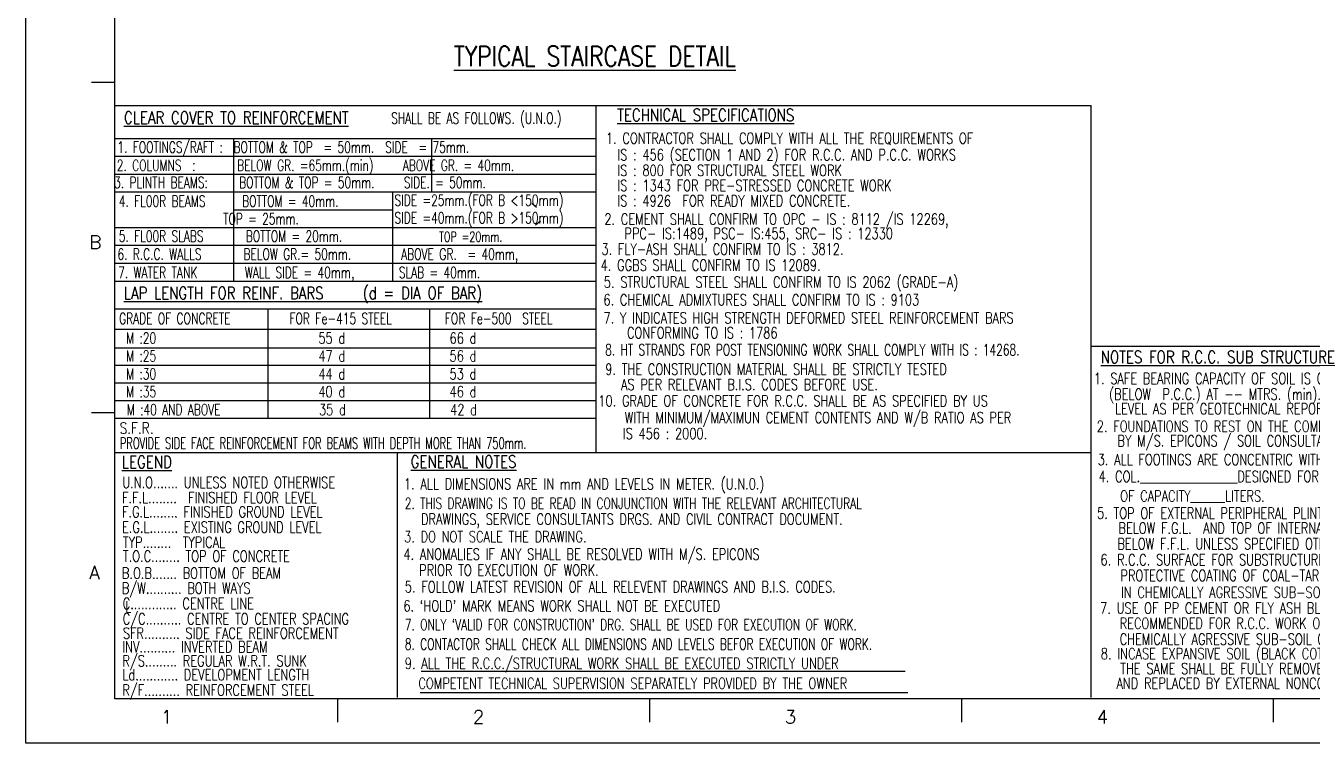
# Model space of a CAD drawing. Extents: x -93349148775 to 1048725102051, y -1180441401940 to 309370.
# Drawn here: x 0 to 289.1, y 0 to 161.3 of the extents above; entities that cross this region are included whole.
import ezdxf

# ---------------------------------------------------------------- set-up
doc = ezdxf.new("R2010")
doc.units = 0
doc.header["$LTSCALE"] = 5
doc.header["$MEASUREMENT"] = 0
for name, color, linetype in [('COL.TEXT', 1, 'Continuous'), ('FRAME', 6, 'Continuous'), ('sheet', 1, 'Continuous'), ('SUB TITLE', 3, 'Continuous'), ('TABLE FRAME', 5, 'Continuous'), ('TEXT', 4, 'Continuous'), ('TITLE', 6, 'Continuous')]:
    doc.layers.add(name, color=color, linetype=linetype)
doc.styles.add('ROMANS', font='romans.shx', dxfattribs={"width": 0.8, "height": 2.25})

# ---------------------------------------------------------------- blocks, each defined once
blk = doc.blocks.new('N11')
at = {"layer": 'SUB TITLE', "style": 'ROMANS', "width": 0.8}
blk.add_text('%%uLEGEND', height=2.75, dxfattribs=at).set_placement((959.24, 791.17))
at = {"layer": 'TEXT', "style": 'ROMANS'}
for s, width, p in [('U.N.O....... UNLESS NOTED OTHERWISE', 0.75, (959.32, 786.72)), ('F.F.L........  FINISHED FLOOR LEVEL', 0.75, (959.27, 783.31)), ('F.G.L........ FINISHED GROUND LEVEL', 0.75, (959.25, 780.09)), ('E.G.L........ EXISTING GROUND LEVEL', 0.75, (959.25, 776.67)), ('TYP........  TYPICAL', 0.75, (959.46, 773.28)), ('T.O.C........ TOP OF CONCRETE', 0.75, (959.46, 770.16)), ('B.O.B....... BOTTOM OF BEAM', 0.75, (959.23, 766.35)), ('B/W.......... BOTH WAYS', 0.75, (959.23, 762.97)), ('C............. CENTRE LINE', 0.75, (959.41, 759.52)), ('L', 0.7, (960.07, 758.75)), ('C/C.......... CENTRE TO CENTER SPACING', 0.75, (959.41, 756.08)), ('SFR.......... SIDE FACE REINFORCEMENT', 0.75, (959.46, 752.83)), ('INV.......... INVERTED BEAM', 0.75, (959.33, 749.77)), ('R/S......... REGULAR W.R.T. SUNK', 0.75, (959.33, 746.61)), ('Ld............ DEVELOPMENT LENGTH', 0.75, (959.33, 743.5)), ('R/F.......... REINFORCEMENT STEEL', 0.75, (959.32, 740.05))]:
    blk.add_text(s, height=2.5, dxfattribs=dict(at, width=width)).set_placement(p)
blk = doc.blocks.new('N12')
at = {"layer": 'TABLE FRAME'}
for p, q in [((1026.49, 745.55, 1002.91), (1135.24, 745.55, 1002.91)), ((1026.29, 740.74, 1002.91), (1135.87, 740.74, 1002.91))]:
    blk.add_line(p, q, dxfattribs=at)
at = {"layer": 'SUB TITLE', "style": 'ROMANS', "width": 0.8}
blk.add_text('%%uGENERAL NOTES', height=2.75, dxfattribs=at).set_placement((1024.12, 791.27, 1002.91))
at = {"layer": 'TEXT', "style": 'ROMANS'}
for s, width, p in [('1. ALL DIMENSIONS ARE IN mm AND LEVELS IN METER. (U.N.0.)', 0.75, (1022.61, 786.38, 1002.91)), ('2. THIS DRAWING IS TO BE READ IN CONJUNCTION WITH THE RELEVANT ARCHITECTURAL ', 0.7, (1022.83, 782.02, 1002.91)), (' DRAWINGS, SERVICE CONSULTANTS DRGS. AND CIVIL CONTRACT DOCUMENT.', 0.75, (1025.16, 778.49, 1002.91)), ('3. DO NOT SCALE THE DRAWING. ', 0.75, (1022.65, 774.53, 1002.91)), ('4. ANOMALIES IF ANY SHALL BE RESOLVED WITH M/S. EPICONS', 0.75, (1022.49, 770.59, 1002.91)), (' PRIOR TO EXECUTION OF WORK.', 0.75, (1024.75, 767.01, 1002.91)), ('5. FOLLOW LATEST REVISION OF ALL RELEVENT DRAWINGS AND B.I.S. CODES.', 0.75, (1022.81, 763.27, 1002.91)), ("6. `HOLD' MARK MEANS WORK SHALL NOT BE EXECUTED", 0.75, (1022.48, 758.96, 1002.91)), ("7. ONLY `VALID FOR CONSTRUCTION' DRG. SHALL BE USED FOR EXECUTION OF WORK.", 0.7, (1022.81, 754.76, 1002.91)), ('8. CONTACTOR SHALL CHECK ALL DIMENSIONS AND LEVELS BEFOR EXECUTION OF WORK.', 0.7, (1022.81, 750.38, 1002.91)), ('9. ALL THE R.C.C./STRUCTURAL WORK SHALL BE EXECUTED STRICTLY UNDER ', 0.75, (1022.81, 746.07, 1002.91)), ('COMPETENT TECHNICAL SUPERVISION SEPARATELY PROVIDED BY THE OWNER', 0.75, (1025.85, 741.57, 1002.91))]:
    blk.add_text(s, height=2.5, dxfattribs=dict(at, width=width)).set_placement(p)
blk = doc.blocks.new('N13')
at = {"layer": 'COL.TEXT'}
blk.add_line((1065.81, 833.1), (957.75, 833.1), dxfattribs=at)
at = {"layer": 'TABLE FRAME', "linetype": 'Continuous'}
for p, q in [((1065.81, 865.19), (957.75, 865.19)), ((984.39, 833.19), (984.39, 865.19)), ((1028.86, 853.19), (1028.86, 865.26)), ((1065.81, 861.19), (957.75, 861.19)), ((1065.81, 857.19), (957.75, 857.19)), ((1065.81, 853.19), (957.75, 853.19)), ((1020.11, 833.1), (1020.11, 853.19)), ((1020.11, 849.19), (984.39, 849.19)), ((1065.81, 845.19), (957.75, 845.19)), ((1065.81, 841.19), (957.75, 841.19)), ((1065.81, 837.19), (957.75, 837.19)), ((1065.81, 826.92), (957.75, 826.92)), ((992.1, 802.35), (992.1, 826.91)), ((1028.43, 802.35), (1028.43, 826.92)), ((1065.81, 822.31), (957.75, 822.31)), ((1065.81, 818.17), (957.75, 818.17)), ((1065.81, 814.26), (957.75, 814.26)), ((1065.81, 810.29), (957.75, 810.29)), ((1065.81, 806.32), (957.75, 806.32)), ((1065.81, 802.35), (957.75, 802.35))]:
    blk.add_line(p, q, dxfattribs=at)
at = {"layer": 'TEXT'}
for p, q in [((1051.34, 850.76), (1052.41, 849.82)), ((1052.16, 845.86), (1053.28, 846.78))]:
    blk.add_line(p, q, dxfattribs=at)
at = {"layer": 'SUB TITLE', "style": 'ROMANS', "width": 0.8}
for s, height, p in [('%%uCLEAR COVER TO REINFORCEMENT', 2.75, (959.7, 868.6)), ('%%uLAP LENGTH FOR REINF. BARS   (d = DIA OF BAR)', 2.75, (959.67, 829.17)), ('S.F.R.', 2.5, (958.73, 798.94))]:
    blk.add_text(s, height=height, dxfattribs=at).set_placement(p)
at = {"layer": 'TEXT', "style": 'ROMANS'}
for s, height, width, p in [('SHALL BE AS FOLLOWS. (U.N.O.)', 2.5, 0.7, (1019.74, 868.59)), ('   1. FOOTINGS/RAFT :  BOTTOM & TOP  = 50mm.  SIDE  = 75mm.', 2.5, 0.7, (954.29, 862.07)), ('   2. COLUMNS  :      BELOW GR. =65mm.(min)   ABOVE GR. = 40mm.', 2.5, 0.7, (954.18, 857.99)), ('    3. PLINTH BEAMS:    BOTTOM & TOP = 50mm.   SIDE. = 50mm. ', 2.5, 0.7, (952.3, 854.13)), (' SIDE =25mm.(FOR B <150mm)', 2.5, 0.7, (1019.28, 850.14)), ('4. FL00R BEAMS     BOTTOM = 40mm. ', 2.5, 0.7, (958.51, 849.93)), ('                  TOP = 25mm. ', 2.5, 0.7, (958.51, 845.96)), (' SIDE =40mm.(FOR B >150mm)', 2.5, 0.7, (1019.28, 846.18)), ('5. FL00R SLABS      BOTTOM = 20mm. ', 2.5, 0.7, (958.51, 842.06)), ('TOP =20mm.', 2.25, 0.7, (1030.5, 842.07)), ('6. R.C.C. WALLS      BELOW GR.= 50mm.       ABOVE GR.  = 40mm, ', 2.5, 0.7, (958.26, 838.02)), ('7. WATER TANK       WALL SIDE = 40mm,      SLAB = 40mm.', 2.5, 0.7, (958.41, 833.9)), ('   GRADE OF CONCRETE  ', 2.5, 0.7, (954.72, 823.56)), (' FOR Fe-415 STEEL', 2.5, 0.7, (995.72, 823.56)), (' FOR Fe-500  STEEL', 2.5, 0.7, (1030.63, 823.56)), ('M :20 ', 2.5, 0.7, (960.17, 819.17)), ('55 d', 2.5, 0.75, (1003.38, 819.17)), ('66 d', 2.5, 0.75, (1032.86, 819.17)), ('M :25', 2.5, 0.7, (960.17, 815.14)), ('47 d', 2.5, 0.75, (1003.38, 815.14)), ('56 d', 2.5, 0.75, (1032.86, 815.14)), ('M :30', 2.5, 0.7, (960.17, 811.11)), ('44 d', 2.5, 0.75, (1003.38, 811.11)), ('53 d', 2.5, 0.75, (1032.86, 811.11)), ('M :35', 2.5, 0.7, (960.17, 807.12)), ('40 d', 2.5, 0.75, (1003.38, 807.12)), ('46 d', 2.5, 0.75, (1032.86, 807.12)), ('M :40 AND ABOVE', 2.5, 0.7, (960.31, 803.08)), ('35 d', 2.5, 0.75, (1003.51, 803.08)), ('42 d', 2.5, 0.75, (1032.99, 803.08)), ('PROVIDE SIDE FACE REINFORCEMENT FOR BEAMS WITH DEPTH MORE THAN 750mm.', 2.5, 0.65, (958.76, 795.55))]:
    blk.add_text(s, height=height, dxfattribs=dict(at, width=width)).set_placement(p)
blk = doc.blocks.new('N15')
at = {"layer": 'SUB TITLE', "style": 'ROMANS', "width": 0.8}
blk.add_text('%%uNOTES FOR R.C.C. SUB STRUCTURE', height=2.75, dxfattribs=at).set_placement((1179.24, 869.07))
at = {"layer": 'TEXT', "style": 'ROMANS', "width": 0.75}
for s, p in [('1. SAFE BEARING CAPACITY OF SOIL IS CONSIDERED AS -- T/SQ. M. ', (1177.68, 864.37)), ('   (BELOW  P.C.C.) AT -- MTRS. (min). BELOW EXISTING GROUND ', (1176.94, 860.86)), ('LEVEL AS PER GEOTECHNICAL REPORT. BY M/s. SOIL CONSULTANTS', (1182.44, 857.57)), ('2. FOUNDATIONS TO REST ON THE COMPETENT HARD STRATA APPROVED ', (1178.35, 853.62)), ('BY M/S. EPICONS / SOIL CONSULTANTS', (1183, 850.37)), ('3. ALL FOOTINGS ARE CONCENTRIC WITH COLUMNS (U.N.0.)', (1178.55, 846.15)), ('4. COL._________________DESIGNED FOR O/H WATER TANK LOAD ', (1178.76, 842.35)), ('OF CAPACITY______LITERS.', (1183.61, 837.96)), ('5. TOP OF EXTERNAL PERIPHERAL PLINTH BEAMS TO BE 150m.m.', (1178.41, 834.1)), ('BELOW F.G.L.  AND TOP OF INTERNAL PLINTH BEAMS TO BE 150mm.', (1183.21, 830.75)), ('BELOW F.F.L. UNLESS SPECIFIED OTHERWISE BY THE ARCHITECT.', (1182.97, 827.22)), ('6. R.C.C. SURFACE FOR SUBSTRUCTURE TO BE PROVIDED WITH', (1179.19, 823.63)), ('PROTECTIVE COATING OF COAL-TAR EPOXY / BITUMINOUS PAINT.', (1183.67, 820.09)), ('IN CHEMICALLY AGRESSIVE SUB-SOIL CONDITIONS.', (1183.77, 816.31)), ('7. USE OF PP CEMENT OR FLY ASH BLENDED CONCRETE IS ', (1179.1, 812.77)), ('RECOMMENDED FOR R.C.C. WORK OF SUB STRUCTURE IN ', (1183.49, 809.35)), ('CHEMICALLY AGRESSIVE SUB-SOIL CONDITIONS.', (1183.49, 805.78)), ('8. INCASE EXPANSIVE SOIL (BLACK COTTON SOIL) IS PRESENT THEN', (1179.26, 802.53)), ('THE SAME SHALL BE FULLY REMOVED FROM THE BUILDING AREA  ', (1183.63, 799.17)), (' AND REPLACED BY EXTERNAL NONCOHESIVE SOIL.', (1181.48, 795.88))]:
    blk.add_text(s, height=2.5, dxfattribs=at).set_placement(p)
blk = doc.blocks.new('N15X')
at = {"layer": 'SUB TITLE', "style": 'ROMANS', "width": 0.8}
blk.add_text('%%uTECHNICAL SPECIFICATIONS', height=2.75, dxfattribs=at).set_placement((4.38, 74.08))
at = {"layer": 'TEXT', "style": 'ROMANS'}
for s, width, p in [('1. CONTRACTOR SHALL COMPLY WITH ALL THE REQUIREMENTS OF ', 0.75, (1.85, 68.97)), ('  IS : 456 (SECTION 1 AND 2) FOR R.C.C. AND P.C.C. WORKS ', 0.75, (1.85, 65.26)), ('  IS : 800 FOR STRUCTURAL STEEL WORK', 0.75, (1.85, 61.75)), ('  IS : 1343 FOR PRE-STRESSED CONCRETE WORK', 0.75, (1.85, 58.35)), ('  IS : 4926  FOR READY MIXED CONCRETE.', 0.75, (1.85, 54.91)), ('2. CEMENT SHALL CONFIRM TO OPC - IS : 8112 /IS 12269,', 0.75, (1.49, 50.81)), ('PPC- IS:1489, PSC- IS:455, SRC- IS : 12330', 0.75, (6.01, 47.57)), (' 3. FLY-ASH SHALL CONFIRM TO IS : 3812.', 0.75, (-0.45, 44.06)), (' 4. GGBS SHALL CONFIRM TO IS 12089.', 0.75, (-0.62, 40.45)), ('5. STRUCTURAL STEEL SHALL CONFIRM TO IS 2062 (GRADE-A)', 0.75, (1.38, 36.66)), ('6. CHEMICAL ADMIXTURES SHALL CONFIRM TO IS : 9103', 0.75, (1.29, 32.66)), ('7. Y INDICATES HIGH STRENGTH DEFORMED STEEL REINFORCEMENT BARS', 0.75, (1.3, 28.59)), ('CONFORMING TO IS : 1786 ', 0.75, (6.58, 25.25)), ('8. HT STRANDS FOR POST TENSIONING WORK SHALL COMPLY WITH IS : 14268.', 0.7, (1.7, 21.41)), ('9. THE CONSTRUCTION MATERIAL SHALL BE STRICTLY TESTED', 0.75, (1.7, 17.08)), (' AS PER RELEVANT B.I.S. CODES BEFORE USE.', 0.75, (3.96, 13.61)), ('10. GRADE OF CONCRETE FOR R.C.C. SHALL BE AS SPECIFIED BY US ', 0.75, (0.15, 9.94)), ('WITH MINIMUM/MAXIMUN CEMENT CONTENTS AND W/B RATIO AS PER   ', 0.75, (6.07, 6.19)), ('  IS 456 : 2000.', 0.75, (3.06, 2.6))]:
    blk.add_text(s, height=2.5, dxfattribs=dict(at, width=width)).set_placement(p)

msp = doc.modelspace()

# ---------------------------------------------------------------- linework, layer by layer
at = {"layer": 'FRAME'}
for points in [[(0, 594), (841, 594), (841, 0), (0, 0)], [(831, 10), (20, 10), (20, 584), (831, 584)]]:
    msp.add_lwpolyline(points, close=True, dxfattribs=at)
at = {"layer": 'sheet', "color": 2}
for p, q in [((20.01, 148.51), (14.77, 148.51)), ((20.01, 148.51), (14.77, 148.51)), ((20.01, 74.26), (14.77, 74.26)), ((20.01, 74.26), (14.77, 74.26)), ((70.08, 10.01), (70.08, 4.78)), ((70.08, 10.01), (70.08, 4.78)), ((140.17, 10.01), (140.17, 4.78)), ((140.17, 10.01), (140.17, 4.78)), ((210.25, 10.01), (210.25, 4.78)), ((210.25, 10.01), (210.25, 4.78)), ((280.33, 10.01), (280.33, 4.78)), ((280.33, 10.01), (280.33, 4.78))]:
    msp.add_line(p, q, dxfattribs=at)
at = {"layer": 'sheet'}
for p, q in [((20, 143.31), (239.39, 143.31)), ((128.19, 65.38), (128.19, 143.31)), ((239.39, 65.38), (239.39, 143.31)), ((239.39, 89.26), (347.22, 89.26)), ((20, 65.38), (239.39, 65.38)), ((83.53, 10.3), (83.53, 65.38)), ((239.39, 10.3), (239.39, 65.38))]:
    msp.add_line(p, q, dxfattribs=at)

# ---------------------------------------------------------------- block references
for name, p in [('N13', (-937.62, -729.35)), ('N15', (-937.67, -783.64)), ('N11', (-937.62, -729.35)), ('N12', (-937.62, -729.35))]:
    msp.add_blockref(name, p, dxfattribs=at)
at = {"layer": 'sheet', "xscale": 0.9999990000000001, "yscale": 0.9999990000000001, "zscale": 0.9999990000000001}
msp.add_blockref('N15X', (128.53, 65.75), dxfattribs=at)

# ---------------------------------------------------------------- texts
at = {"layer": 'sheet', "style": 'ROMANS'}
for s, p in [('B', (14.3, 111.11)), ('A', (14.3, 36.86)), ('1', (30.39, 4.42)), ('2', (100.47, 4.42)), ('3', (170.56, 4.42)), ('4', (240.64, 4.42))]:
    msp.add_text(s, height=3, dxfattribs=at).set_placement(p)
at = {"layer": 'TITLE', "style": 'ROMANS', "width": 0.8}
msp.add_text('%%uTYPICAL STAIRCASE DETAIL', height=4.5, dxfattribs=at).set_placement((96.18, 152.15))

doc.saveas('drawing.dxf')
